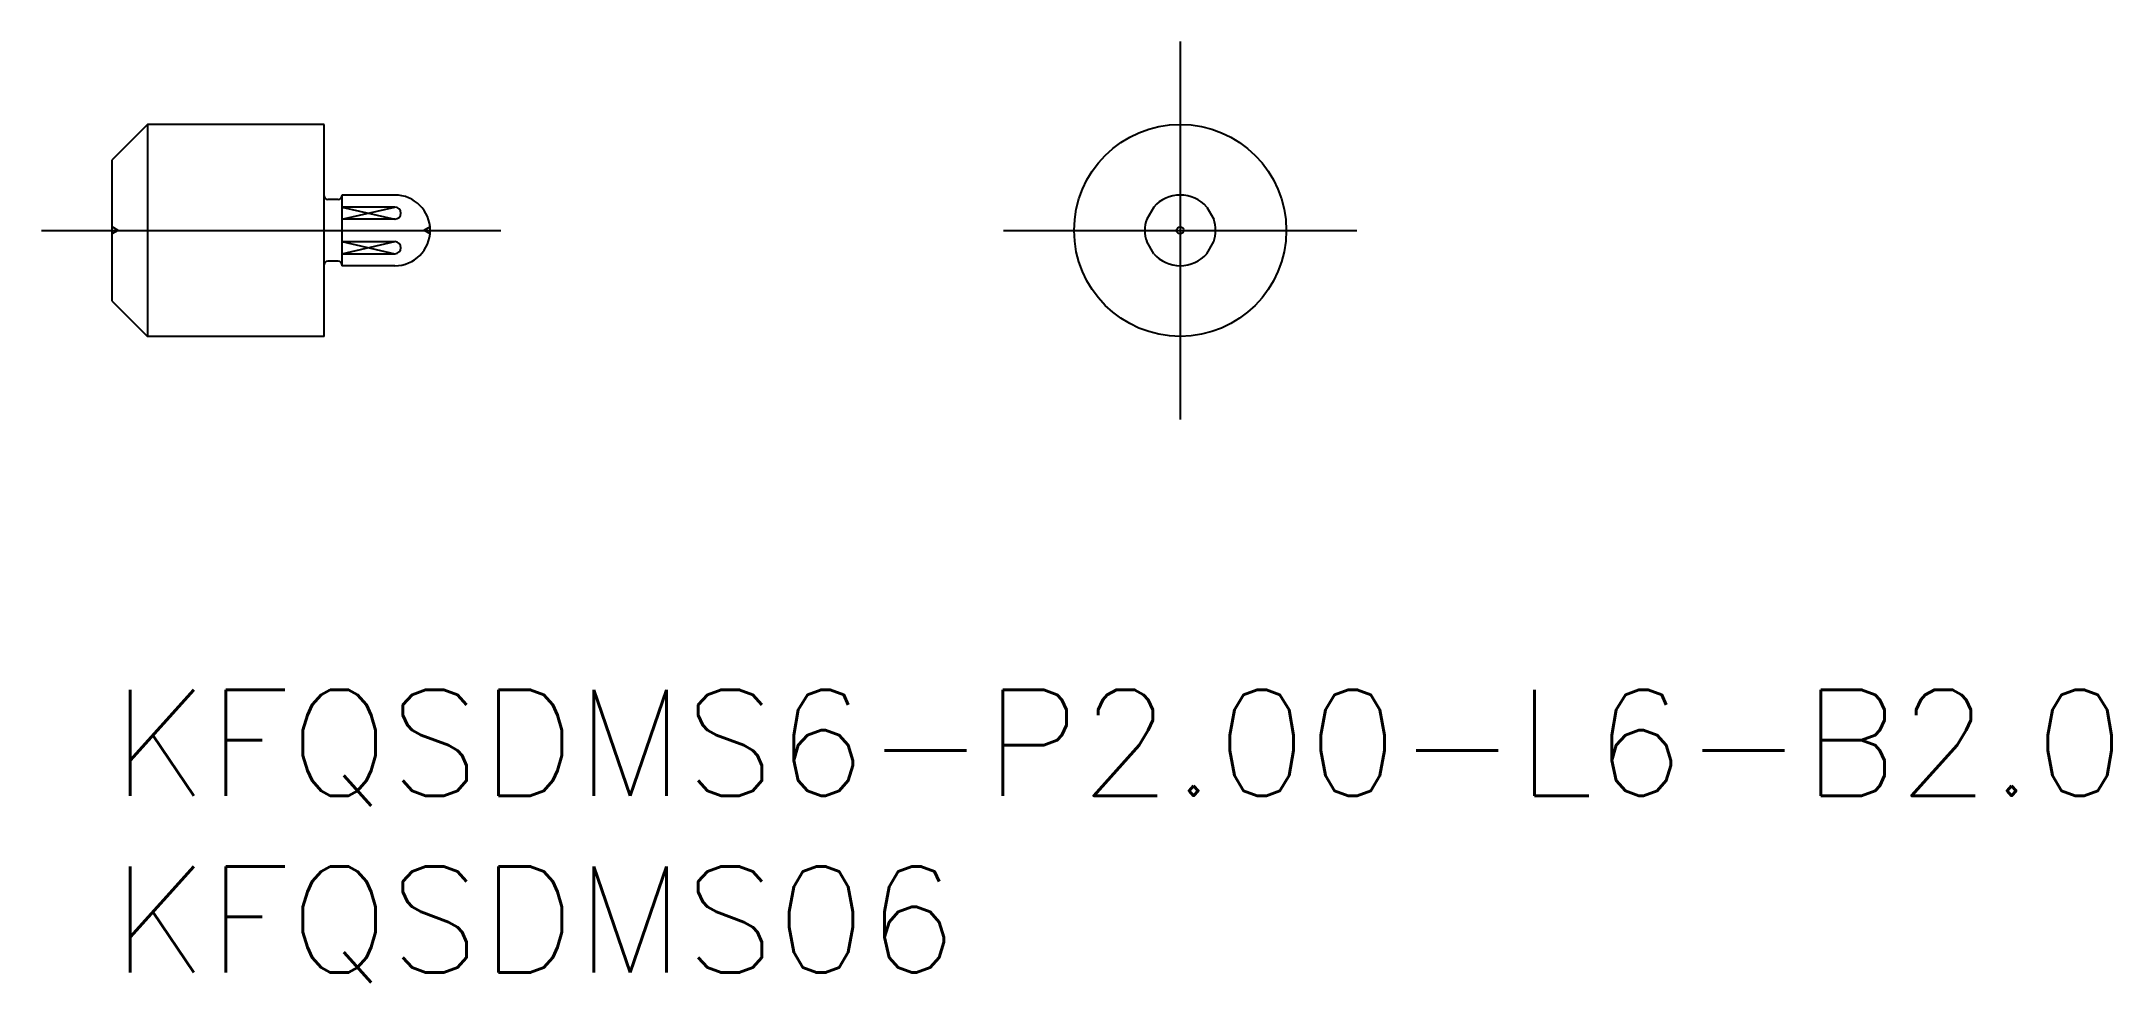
# Model space of a CAD drawing. Extents: x -2 to 56.6, y -8.3 to 18.3.
import ezdxf

# ---------------------------------------------------------------- set-up
doc = ezdxf.new("R2010")
doc.units = 0
doc.header["$LTSCALE"] = 0.5
doc.linetypes.add('CENTER', pattern=[50.8, 31.75, -6.35, 6.35, -6.35])
doc.linetypes.add('DASHED', pattern=[19.05, 12.7, -6.35])
doc.layers.get('0').update_dxf_attribs({"linetype": 'CONTINUOUS'})
for name, color, linetype in [('MSM_CENTER', 1, 'CENTER'), ('MSM_CONTINUOUS', 7, 'CONTINUOUS'), ('MSM_DASHED', 4, 'DASHED'), ('MSM_NARROW', 5, 'CONTINUOUS'), ('MSM_PART_NUMBER', 7, 'CONTINUOUS')]:
    doc.layers.add(name, color=color, linetype=linetype)
doc.styles.get("Standard").update_dxf_attribs({"font": 'txt.shx', "height": 3, "bigfont": 'bigfont.shx'})

# ---------------------------------------------------------------- blocks, each defined once
blk = doc.blocks.new('*U11')
at = {"layer": 'MSM_PART_NUMBER'}
blk.add_text('KFQSDMS6-P2.00-L6-B2.0', height=3, dxfattribs=at).set_placement((0, -3))
blk = doc.blocks.new('*U12')
at = {"layer": 'MSM_PART_NUMBER'}
blk.add_text('KFQSDMS06', height=3, dxfattribs=at).set_placement((0, -8))

msp = doc.modelspace()

# ---------------------------------------------------------------- linework, layer by layer
at = {"layer": 'MSM_CENTER'}
for p, q in [((30.22, 18.348), (30.22, 7.652)), ((-2, 13), (11, 13)), ((25.22, 13), (35.22, 13))]:
    msp.add_line(p, q, dxfattribs=at)
at = {"layer": 'MSM_CONTINUOUS'}
for p, q in [((1, 16), (0, 15)), ((6, 16), (1, 16)), ((1, 16), (1, 10)), ((6, 10), (6, 16)), ((0, 11), (0, 15)), ((6.4, 13.875), (6.1, 13.875)), ((8, 14), (6.5, 14)), ((6.5, 14), (6.5, 12)), ((8, 13.661), (6.5, 13.661)), ((29.47, 13.661), (29.272, 13.319)), ((30.97, 13.661), (31.168, 13.319)), ((8, 13.319), (6.5, 13.319)), ((6.5, 12.681), (8, 12.681)), ((6.5, 12.339), (8, 12.339)), ((29.47, 12.339), (29.272, 12.681)), ((30.97, 12.339), (31.168, 12.681)), ((6.4, 12.125), (6.1, 12.125)), ((8, 12), (6.5, 12)), ((0, 11), (1, 10)), ((6, 10), (1, 10))]:
    msp.add_line(p, q, dxfattribs=at)
for radius in [3, 0.1]:
    msp.add_circle((30.22, 13), radius, dxfattribs=at)
for centre, radius, start, end in [((6.1, 13.975), 0.1, 180, 270), ((6.4, 13.975), 0.1, 270, 0), ((8, 13), 1, 270, 90), ((8, 13.49), 0.171, 270, 90), ((30.22, 13), 1, 41.40962, 138.59038), ((30.22, 13), 1, 161.40962, 180), ((30.22, 13), 1, 180, 198.59038), ((30.22, 13), 1, 0, 18.59038), ((30.22, 13), 1, 341.40962, 0), ((8, 12.51), 0.171, 270, 90), ((30.22, 13), 1, 221.40962, 318.59038), ((6.1, 12.025), 0.1, 90, 180), ((6.4, 12.025), 0.1, 0, 90)]:
    msp.add_arc(centre, radius, start, end, dxfattribs=at)
at = {"layer": 'MSM_DASHED'}
for p, q in [((0.173, 13), (0, 13.1)), ((0.173, 13), (0, 12.9)), ((8.995, 13.1), (8.822, 13)), ((8.995, 12.9), (8.822, 13))]:
    msp.add_line(p, q, dxfattribs=at)
at = {"layer": 'MSM_NARROW'}
for p, q in [((6.5, 13.661), (8, 13.319)), ((6.5, 13.319), (8, 13.661)), ((6.5, 12.339), (8, 12.681)), ((6.5, 12.681), (8, 12.339))]:
    msp.add_line(p, q, dxfattribs=at)

# ---------------------------------------------------------------- block references
for name in ['*U11', '*U12']:
    msp.add_blockref(name, (0, 0))

doc.saveas('drawing.dxf')
